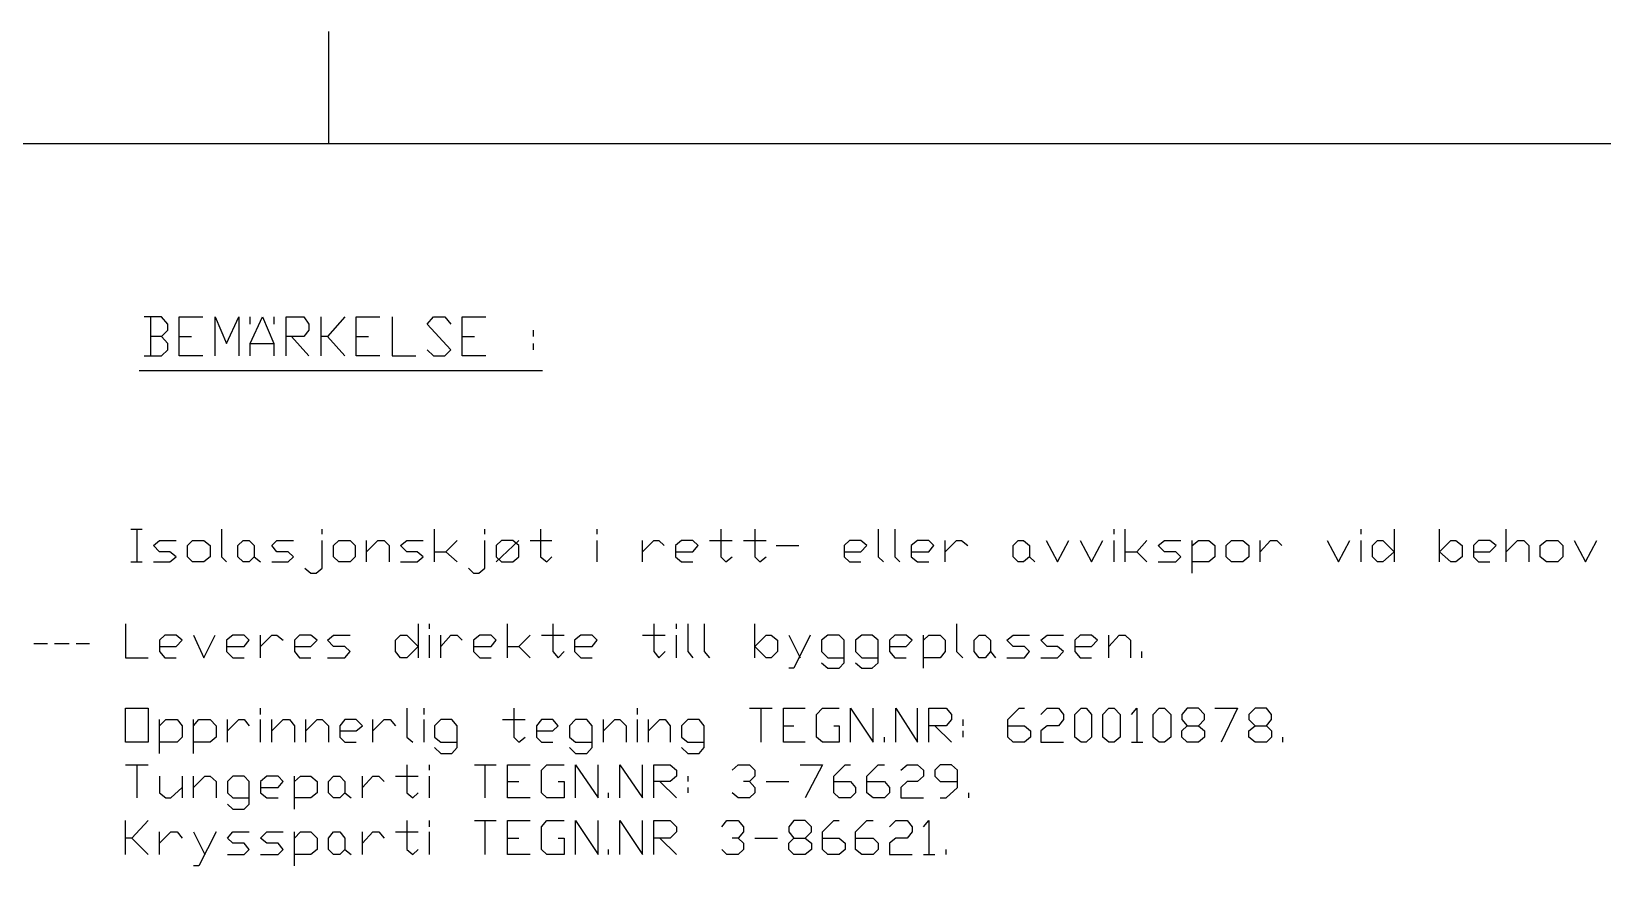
# Model space of a CAD drawing. Header units: millimetres. Extents: x -45 to 90, y -17 to 16.
# Drawn here: x 72.99 to 79.99, y 4.4 to 8.14 of the extents above; entities that cross this region are included whole.
import ezdxf

# ---------------------------------------------------------------- set-up
doc = ezdxf.new("R2010")
doc.units = ezdxf.units.MM
doc.layers.add('PDF_Geometry', color=7, linetype='Continuous')

msp = doc.modelspace()

# ---------------------------------------------------------------- linework, layer by layer
at = {"layer": 'PDF_Geometry', "lineweight": 25}
for points in [[(74.3132, 8.1368), (74.3132, 7.6371)], [(73.5705, 6.7799), (73.598, 6.8074), (73.598, 6.8349), (73.5705, 6.867), (73.4926, 6.867)], [(73.5201, 6.867), (73.5201, 6.6928)], [(73.7539, 6.6928), (73.6485, 6.6928), (73.6485, 6.867), (73.7539, 6.867)], [(73.8089, 6.6928), (73.8089, 6.867), (73.8593, 6.7478), (73.9143, 6.867), (73.9143, 6.6928)], [(73.9646, 6.6928), (73.9646, 6.7478), (74.0198, 6.867), (74.0702, 6.7478), (74.0702, 6.6928)], [(73.9646, 6.8349), (73.9646, 6.867)], [(74.0702, 6.867), (74.0702, 6.8349)], [(74.1252, 6.6928), (74.1252, 6.867), (74.2031, 6.867), (74.2261, 6.8349), (74.2261, 6.8074), (74.2031, 6.7799), (74.1252, 6.7799)], [(74.2811, 6.6928), (74.2811, 6.867)], [(74.3865, 6.867), (74.3084, 6.7799), (74.2811, 6.7799)], [(74.5424, 6.6928), (74.4369, 6.6928), (74.4369, 6.867), (74.5424, 6.867)], [(74.5974, 6.867), (74.5974, 6.6928), (74.7028, 6.6928)], [(74.7532, 6.7203), (74.7807, 6.6928), (74.8312, 6.6928), (74.8587, 6.7203), (74.7532, 6.8349), (74.7807, 6.867), (74.8312, 6.867), (74.8587, 6.8349)], [(75.0145, 6.6928), (74.9091, 6.6928), (74.9091, 6.867), (75.0145, 6.867)], [(75.2252, 6.8074), (75.2252, 6.7799)], [(73.4926, 6.6928), (73.5705, 6.6928), (73.598, 6.7203), (73.598, 6.7478), (73.5705, 6.7799), (73.5201, 6.7799)], [(73.6485, 6.7799), (73.7035, 6.7799)], [(73.9646, 6.7478), (74.0702, 6.7478)], [(74.1481, 6.7799), (74.2261, 6.6928)], [(74.3084, 6.7799), (74.3865, 6.6928)], [(74.4369, 6.7799), (74.4919, 6.7799)], [(74.9091, 6.7799), (74.9641, 6.7799)], [(75.2252, 6.7478), (75.2252, 6.7203)], [(73.4697, 6.6286), (75.2667, 6.6286)], [(73.433, 5.9227), (73.4834, 5.9227)], [(73.4605, 5.9227), (73.4605, 5.776)], [(73.8364, 5.9227), (73.8364, 5.7989), (73.8593, 5.776)], [(74.2857, 5.8998), (74.2857, 5.9227)], [(74.7853, 5.776), (74.7853, 5.9227)], [(75.0099, 5.8998), (75.0099, 5.9227)], [(75.2575, 5.9227), (75.2575, 5.7989), (75.285, 5.776), (75.3079, 5.7989)], [(75.5096, 5.8998), (75.5096, 5.9227)], [(76.0597, 5.9227), (76.0597, 5.7989), (76.0826, 5.776), (76.1101, 5.7989)], [(76.211, 5.9227), (76.211, 5.7989), (76.2339, 5.776), (76.2614, 5.7989)], [(76.7611, 5.9227), (76.7611, 5.7989), (76.784, 5.776)], [(76.8344, 5.9227), (76.8344, 5.7989), (76.8573, 5.776)], [(77.8108, 5.8998), (77.8108, 5.9227)], [(77.8611, 5.776), (77.8611, 5.9227)], [(78.911, 5.8998), (78.911, 5.9227)], [(79.0577, 5.9227), (79.0577, 5.776)], [(79.2594, 5.776), (79.2594, 5.9227)], [(79.5574, 5.776), (79.5574, 5.9227)], [(73.5339, 5.776), (73.6072, 5.776), (73.6347, 5.7989), (73.6072, 5.8218), (73.5614, 5.8218), (73.5339, 5.8493), (73.5614, 5.8723), (73.6347, 5.8723)], [(74.061, 5.776), (74.1344, 5.776), (74.1573, 5.7989), (74.1344, 5.8218), (74.0839, 5.8218), (74.061, 5.8493), (74.0839, 5.8723), (74.1573, 5.8723)], [(74.2077, 5.7485), (74.2352, 5.7256), (74.2581, 5.7256), (74.2857, 5.7485), (74.2857, 5.8723)], [(74.4828, 5.776), (74.4828, 5.8723)], [(74.4828, 5.8218), (74.5332, 5.8723), (74.5607, 5.8723), (74.5836, 5.8493), (74.5836, 5.776)], [(74.634, 5.776), (74.7074, 5.776), (74.7349, 5.7989), (74.7074, 5.8218), (74.6615, 5.8218), (74.634, 5.8493), (74.6615, 5.8723), (74.7349, 5.8723)], [(74.7853, 5.8218), (74.8357, 5.8218), (74.8862, 5.8723)], [(74.8357, 5.8218), (74.8862, 5.776)], [(74.9366, 5.7485), (74.9595, 5.7256), (74.9824, 5.7256), (75.0099, 5.7485), (75.0099, 5.8723)], [(75.0604, 5.776), (75.1612, 5.8723)], [(75.2116, 5.8723), (75.3079, 5.8723)], [(75.5096, 5.776), (75.5096, 5.8723)], [(75.7113, 5.776), (75.7113, 5.8723)], [(75.7113, 5.8218), (75.7617, 5.8723), (75.7847, 5.8723), (75.8076, 5.8493)], [(75.858, 5.8218), (75.9359, 5.8218), (75.9589, 5.8493), (75.9359, 5.8723), (75.8855, 5.8723), (75.858, 5.8493), (75.858, 5.7989), (75.8855, 5.776), (75.9359, 5.776)], [(76.0093, 5.8723), (76.1101, 5.8723)], [(76.1606, 5.8723), (76.2614, 5.8723)], [(76.3072, 5.8493), (76.4081, 5.8493)], [(76.6098, 5.8218), (76.6831, 5.8218), (76.7106, 5.8493), (76.6831, 5.8723), (76.6327, 5.8723), (76.6098, 5.8493), (76.6098, 5.7989), (76.6327, 5.776), (76.6831, 5.776)], [(76.9078, 5.8218), (76.9857, 5.8218), (77.0086, 5.8493), (76.9857, 5.8723), (76.9353, 5.8723), (76.9078, 5.8493), (76.9078, 5.7989), (76.9353, 5.776), (76.9857, 5.776)], [(77.0589, 5.776), (77.0589, 5.8723)], [(77.0589, 5.8218), (77.1095, 5.8723), (77.1324, 5.8723), (77.1599, 5.8493)], [(77.5083, 5.8723), (77.5587, 5.776), (77.6091, 5.8723)], [(77.6596, 5.8723), (77.71, 5.776), (77.7604, 5.8723)], [(77.8108, 5.776), (77.8108, 5.8723)], [(77.8611, 5.8218), (77.9117, 5.8218), (77.9575, 5.8723)], [(77.9117, 5.8218), (77.9575, 5.776)], [(78.008, 5.776), (78.0859, 5.776), (78.1088, 5.7989), (78.0859, 5.8218), (78.0355, 5.8218), (78.008, 5.8493), (78.0355, 5.8723), (78.1088, 5.8723)], [(78.1592, 5.7256), (78.1592, 5.8723)], [(78.1592, 5.8493), (78.1867, 5.8723), (78.2326, 5.8723), (78.2601, 5.8493), (78.2601, 5.7989), (78.2326, 5.776), (78.1592, 5.776)], [(78.4618, 5.776), (78.4618, 5.8723)], [(78.4618, 5.8218), (78.5076, 5.8723), (78.5351, 5.8723), (78.558, 5.8493)], [(78.7598, 5.8723), (78.8102, 5.776), (78.8606, 5.8723)], [(78.911, 5.776), (78.911, 5.8723)], [(79.4107, 5.8218), (79.484, 5.8218), (79.5115, 5.8493), (79.484, 5.8723), (79.4336, 5.8723), (79.4107, 5.8493), (79.4107, 5.7989), (79.4336, 5.776), (79.484, 5.776)], [(79.5574, 5.8218), (79.6078, 5.8723), (79.6353, 5.8723), (79.6582, 5.8493), (79.6582, 5.776)], [(79.8599, 5.8723), (79.9104, 5.776), (79.9608, 5.8723)], [(73.433, 5.776), (73.4834, 5.776)], [(73.9831, 5.7989), (74.0106, 5.776)], [(77.4349, 5.7989), (77.4579, 5.776)], [(73.4101, 5.5009), (73.4101, 5.3497), (73.5109, 5.3497)], [(74.712, 5.5009), (74.712, 5.3497)], [(74.7624, 5.478), (74.7624, 5.5009)], [(75.1106, 5.3497), (75.1106, 5.5009)], [(75.3125, 5.5009), (75.3125, 5.3772), (75.3354, 5.3497), (75.3629, 5.3772)], [(75.7617, 5.5009), (75.7617, 5.3772), (75.7847, 5.3497), (75.8122, 5.3772)], [(75.8626, 5.478), (75.8626, 5.5009)], [(75.9128, 5.5009), (75.9128, 5.3772), (75.9359, 5.3497)], [(75.9864, 5.5009), (75.9864, 5.3772), (76.0093, 5.3497)], [(76.211, 5.3497), (76.211, 5.5009)], [(77.1095, 5.5009), (77.1095, 5.3772), (77.137, 5.3497)], [(73.0021, 5.4138), (73.0617, 5.4138)], [(73.0938, 5.4138), (73.158, 5.4138)], [(73.19, 5.4138), (73.2496, 5.4138)], [(73.5614, 5.4001), (73.6347, 5.4001), (73.6622, 5.4276), (73.6347, 5.4505), (73.5843, 5.4505), (73.5614, 5.4276), (73.5614, 5.3772), (73.5843, 5.3497), (73.6347, 5.3497)], [(73.7126, 5.4505), (73.7585, 5.3497), (73.8089, 5.4505)], [(73.8593, 5.4001), (73.9373, 5.4001), (73.9602, 5.4276), (73.9373, 5.4505), (73.8868, 5.4505), (73.8593, 5.4276), (73.8593, 5.3772), (73.8868, 5.3497), (73.9373, 5.3497)], [(74.0106, 5.3497), (74.0106, 5.4505)], [(74.0106, 5.4001), (74.061, 5.4505), (74.0839, 5.4505), (74.1115, 5.4276)], [(74.1619, 5.4001), (74.2352, 5.4001), (74.2627, 5.4276), (74.2352, 5.4505), (74.1848, 5.4505), (74.1619, 5.4276), (74.1619, 5.3772), (74.1848, 5.3497), (74.2352, 5.3497)], [(74.3084, 5.3497), (74.3865, 5.3497), (74.4094, 5.3772), (74.3865, 5.4001), (74.3361, 5.4001), (74.3084, 5.4276), (74.3361, 5.4505), (74.4094, 5.4505)], [(74.7624, 5.3497), (74.7624, 5.4505)], [(74.8128, 5.3497), (74.8128, 5.4505)], [(74.8128, 5.4001), (74.8587, 5.4505), (74.8862, 5.4505), (74.9091, 5.4276)], [(74.9595, 5.4001), (75.0374, 5.4001), (75.0604, 5.4276), (75.0374, 5.4505), (74.987, 5.4505), (74.9595, 5.4276), (74.9595, 5.3772), (74.987, 5.3497), (75.0374, 5.3497)], [(75.1106, 5.4001), (75.1612, 5.4001), (75.2116, 5.4505)], [(75.1612, 5.4001), (75.2116, 5.3497)], [(75.2621, 5.4505), (75.3629, 5.4505)], [(75.4088, 5.4001), (75.4867, 5.4001), (75.5096, 5.4276), (75.4867, 5.4505), (75.4363, 5.4505), (75.4088, 5.4276), (75.4088, 5.3772), (75.4363, 5.3497), (75.4867, 5.3497)], [(75.7113, 5.4505), (75.8122, 5.4505)], [(75.8626, 5.3497), (75.8626, 5.4505)], [(76.3623, 5.4505), (76.4127, 5.3497)], [(76.4585, 5.4505), (76.3852, 5.3038), (76.3623, 5.3038)], [(76.5089, 5.3267), (76.5365, 5.3038), (76.5869, 5.3038), (76.6098, 5.3267), (76.6098, 5.4276), (76.5869, 5.4505), (76.5365, 5.4505), (76.5089, 5.4276), (76.5089, 5.3772), (76.5365, 5.3497), (76.6098, 5.3497)], [(76.6602, 5.3267), (76.6877, 5.3038), (76.7336, 5.3038), (76.7611, 5.3267), (76.7611, 5.4276), (76.7336, 5.4505), (76.6877, 5.4505), (76.6602, 5.4276), (76.6602, 5.3772), (76.6877, 5.3497), (76.7611, 5.3497)], [(76.8115, 5.4001), (76.8848, 5.4001), (76.9124, 5.4276), (76.8848, 5.4505), (76.8344, 5.4505), (76.8115, 5.4276), (76.8115, 5.3772), (76.8344, 5.3497), (76.8848, 5.3497)], [(76.9628, 5.3038), (76.9628, 5.4505)], [(76.9628, 5.4276), (76.9857, 5.4505), (77.0361, 5.4505), (77.0589, 5.4276), (77.0589, 5.3772), (77.0361, 5.3497), (76.9628, 5.3497)], [(77.3341, 5.3497), (77.412, 5.3497), (77.4349, 5.3772), (77.412, 5.4001), (77.3616, 5.4001), (77.3341, 5.4276), (77.3616, 5.4505), (77.4349, 5.4505)], [(77.4854, 5.3497), (77.5587, 5.3497), (77.5862, 5.3772), (77.5587, 5.4001), (77.5129, 5.4001), (77.4854, 5.4276), (77.5129, 5.4505), (77.5862, 5.4505)], [(77.6366, 5.4001), (77.71, 5.4001), (77.7375, 5.4276), (77.71, 5.4505), (77.6596, 5.4505), (77.6366, 5.4276), (77.6366, 5.3772), (77.6596, 5.3497), (77.71, 5.3497)], [(77.7879, 5.3497), (77.7879, 5.4505)], [(77.7879, 5.4001), (77.8338, 5.4505), (77.8611, 5.4505), (77.8842, 5.4276), (77.8842, 5.3497)], [(77.2607, 5.3772), (77.2837, 5.3497)], [(77.9346, 5.3497), (77.9346, 5.3772)], [(74.0106, 5.0975), (74.0106, 5.125)], [(74.6615, 5.125), (74.6615, 4.9967), (74.6891, 4.9738)], [(74.7395, 5.0975), (74.7395, 5.125)], [(75.1383, 5.125), (75.1383, 4.9967), (75.1612, 4.9738), (75.1887, 4.9967)], [(75.6884, 5.0975), (75.6884, 5.125)], [(76.1881, 5.125), (76.2889, 5.125)], [(76.2385, 5.125), (76.2385, 4.9738)], [(76.4356, 4.9738), (76.3393, 4.9738), (76.3393, 5.125), (76.4356, 5.125)], [(76.564, 5.0471), (76.5869, 5.0471), (76.5869, 4.9738), (76.5135, 4.9738), (76.4858, 4.9967), (76.4858, 5.0975), (76.5135, 5.125), (76.5869, 5.125)], [(76.6373, 4.9738), (76.6373, 5.125), (76.7382, 4.9738), (76.7382, 5.125)], [(76.839, 4.9738), (76.839, 5.125), (76.9353, 4.9738), (76.9353, 5.125)], [(76.9857, 4.9738), (76.9857, 5.125), (77.0636, 5.125), (77.0865, 5.0975), (77.0865, 5.0746), (77.0636, 5.0471), (76.9857, 5.0471)], [(77.3387, 5.0471), (77.412, 5.0471), (77.4395, 5.0242), (77.4395, 4.9967), (77.412, 4.9738), (77.3616, 4.9738), (77.3387, 4.9967), (77.3387, 5.0746), (77.3891, 5.125), (77.412, 5.125)], [(77.4854, 5.0975), (77.5129, 5.125), (77.5633, 5.125), (77.5862, 5.0975), (77.5862, 5.0746), (77.5633, 5.0471), (77.5129, 5.0471), (77.4854, 5.0242), (77.4854, 4.9738), (77.5862, 4.9738)], [(77.8888, 5.0975), (77.9117, 5.125), (77.9117, 4.9738)], [(78.1867, 5.0471), (78.2142, 5.0242), (78.2142, 4.9967), (78.1867, 4.9738), (78.1363, 4.9738), (78.1134, 4.9967), (78.1134, 5.0242), (78.1363, 5.0471), (78.1867, 5.0471), (78.2142, 5.0746), (78.2142, 5.0975), (78.1867, 5.125), (78.1363, 5.125), (78.1134, 5.0975), (78.1134, 5.0746), (78.1363, 5.0471)], [(78.2601, 5.125), (78.3609, 5.125), (78.2876, 4.9738)], [(78.4893, 5.0471), (78.5122, 5.0242), (78.5122, 4.9967), (78.4893, 4.9738), (78.4389, 4.9738), (78.4114, 4.9967), (78.4114, 5.0242), (78.4389, 5.0471), (78.4893, 5.0471), (78.5122, 5.0746), (78.5122, 5.0975), (78.4893, 5.125), (78.4389, 5.125), (78.4114, 5.0975), (78.4114, 5.0746), (78.4389, 5.0471)], [(73.5614, 4.9233), (73.5614, 5.0746)], [(73.5614, 5.0471), (73.5889, 5.0746), (73.6393, 5.0746), (73.6622, 5.0471), (73.6622, 4.9967), (73.6393, 4.9738), (73.5614, 4.9738)], [(73.7126, 4.9233), (73.7126, 5.0746)], [(73.7126, 5.0471), (73.7354, 5.0746), (73.786, 5.0746), (73.8135, 5.0471), (73.8135, 4.9967), (73.786, 4.9738), (73.7126, 4.9738)], [(73.8639, 4.9738), (73.8639, 5.0746)], [(73.8639, 5.0242), (73.9143, 5.0746), (73.9373, 5.0746), (73.9602, 5.0471)], [(74.0106, 4.9738), (74.0106, 5.0746)], [(74.061, 4.9738), (74.061, 5.0746)], [(74.061, 5.0242), (74.1115, 5.0746), (74.139, 5.0746), (74.1619, 5.0471), (74.1619, 4.9738)], [(74.2123, 4.9738), (74.2123, 5.0746)], [(74.2123, 5.0242), (74.2627, 5.0746), (74.2857, 5.0746), (74.3132, 5.0471), (74.3132, 4.9738)], [(74.3636, 5.0242), (74.4369, 5.0242), (74.4644, 5.0471), (74.4369, 5.0746), (74.3865, 5.0746), (74.3636, 5.0471), (74.3636, 4.9967), (74.3865, 4.9738), (74.4369, 4.9738)], [(74.5103, 4.9738), (74.5103, 5.0746)], [(74.5103, 5.0242), (74.5607, 5.0746), (74.5882, 5.0746), (74.6111, 5.0471)], [(74.7395, 4.9738), (74.7395, 5.0746)], [(74.7853, 4.951), (74.8128, 4.9233), (74.8632, 4.9233), (74.8862, 4.951), (74.8862, 5.0471), (74.8632, 5.0746), (74.8128, 5.0746), (74.7853, 5.0471), (74.7853, 4.9967), (74.8128, 4.9738), (74.8862, 4.9738)], [(75.0879, 5.0746), (75.1887, 5.0746)], [(75.2391, 5.0242), (75.3125, 5.0242), (75.3354, 5.0471), (75.3125, 5.0746), (75.2621, 5.0746), (75.2391, 5.0471), (75.2391, 4.9967), (75.2621, 4.9738), (75.3125, 4.9738)], [(75.3858, 4.951), (75.4133, 4.9233), (75.4638, 4.9233), (75.4867, 4.951), (75.4867, 5.0471), (75.4638, 5.0746), (75.4133, 5.0746), (75.3858, 5.0471), (75.3858, 4.9967), (75.4133, 4.9738), (75.4867, 4.9738)], [(75.5371, 4.9738), (75.5371, 5.0746)], [(75.5371, 5.0242), (75.5875, 5.0746), (75.6105, 5.0746), (75.638, 5.0471), (75.638, 4.9738)], [(75.6884, 4.9738), (75.6884, 5.0746)], [(75.7388, 4.9738), (75.7388, 5.0746)], [(75.7388, 5.0242), (75.7892, 5.0746), (75.8122, 5.0746), (75.8351, 5.0471), (75.8351, 4.9738)], [(75.8855, 4.951), (75.9128, 4.9233), (75.9634, 4.9233), (75.9864, 4.951), (75.9864, 5.0471), (75.9634, 5.0746), (75.9128, 5.0746), (75.8855, 5.0471), (75.8855, 4.9967), (75.9128, 4.9738), (75.9864, 4.9738)], [(76.3393, 5.0471), (76.3852, 5.0471)], [(77.0132, 5.0471), (77.0865, 4.9738)], [(77.137, 5.0746), (77.137, 5.0471)], [(76.7886, 4.9738), (76.7886, 4.9967)], [(77.137, 5.0242), (77.137, 4.9967)], [(77.8888, 4.9738), (77.9392, 4.9738)], [(78.5626, 4.9738), (78.5626, 4.9967)], [(73.4101, 4.8729), (73.5109, 4.8729)], [(73.4605, 4.8729), (73.4605, 4.7262)], [(74.6615, 4.8729), (74.6615, 4.7491), (74.6891, 4.7262), (74.712, 4.7491)], [(74.7624, 4.85), (74.7624, 4.8729)], [(74.9641, 4.8729), (75.0604, 4.8729)], [(75.0099, 4.8729), (75.0099, 4.7262)], [(75.2116, 4.7262), (75.1106, 4.7262), (75.1106, 4.8729), (75.2116, 4.8729)], [(75.3354, 4.7996), (75.3629, 4.7996), (75.3629, 4.7262), (75.285, 4.7262), (75.2621, 4.7491), (75.2621, 4.85), (75.285, 4.8729), (75.3629, 4.8729)], [(75.4133, 4.7262), (75.4133, 4.8729), (75.5142, 4.7262), (75.5142, 4.8729)], [(75.6105, 4.7262), (75.6105, 4.8729), (75.7113, 4.7262), (75.7113, 4.8729)], [(75.7617, 4.7262), (75.7617, 4.8729), (75.8351, 4.8729), (75.8626, 4.85), (75.8626, 4.8225), (75.8351, 4.7996), (75.7617, 4.7996)], [(76.1101, 4.85), (76.1376, 4.8729), (76.1881, 4.8729), (76.211, 4.85), (76.211, 4.8225), (76.1881, 4.7996), (76.1606, 4.7996)], [(76.4127, 4.8729), (76.5135, 4.8729), (76.4356, 4.7262)], [(76.564, 4.7996), (76.6373, 4.7996), (76.6602, 4.7721), (76.6602, 4.7491), (76.6373, 4.7262), (76.5869, 4.7262), (76.564, 4.7491), (76.564, 4.8225), (76.6144, 4.8729), (76.6373, 4.8729)], [(76.7106, 4.7996), (76.7886, 4.7996), (76.8115, 4.7721), (76.8115, 4.7491), (76.7886, 4.7262), (76.7382, 4.7262), (76.7106, 4.7491), (76.7106, 4.8225), (76.7611, 4.8729), (76.7886, 4.8729)], [(76.8619, 4.85), (76.8894, 4.8729), (76.9353, 4.8729), (76.9628, 4.85), (76.9628, 4.8225), (76.9353, 4.7996), (76.8894, 4.7996), (76.8619, 4.7721), (76.8619, 4.7262), (76.9628, 4.7262)], [(77.0361, 4.7262), (77.0636, 4.7262), (77.1141, 4.7721), (77.1141, 4.85), (77.0865, 4.8729), (77.0361, 4.8729), (77.0132, 4.85), (77.0132, 4.8225), (77.0361, 4.7996), (77.1141, 4.7996)], [(73.5614, 4.8225), (73.5614, 4.7491), (73.5889, 4.7262), (73.6118, 4.7262), (73.6622, 4.7721)], [(73.6622, 4.8225), (73.6622, 4.7262)], [(73.7126, 4.7262), (73.7126, 4.8225)], [(73.7126, 4.7721), (73.7631, 4.8225), (73.786, 4.8225), (73.8135, 4.7996), (73.8135, 4.7262)], [(73.8639, 4.6987), (73.8868, 4.6758), (73.9373, 4.6758), (73.9602, 4.6987), (73.9602, 4.7996), (73.9373, 4.8225), (73.8868, 4.8225), (73.8639, 4.7996), (73.8639, 4.7491), (73.8868, 4.7262), (73.9602, 4.7262)], [(74.0106, 4.7721), (74.0885, 4.7721), (74.1115, 4.7996), (74.0885, 4.8225), (74.0381, 4.8225), (74.0106, 4.7996), (74.0106, 4.7491), (74.0381, 4.7262), (74.0885, 4.7262)], [(74.1619, 4.6758), (74.1619, 4.8225)], [(74.1619, 4.7996), (74.1894, 4.8225), (74.2352, 4.8225), (74.2627, 4.7996), (74.2627, 4.7491), (74.2352, 4.7262), (74.1619, 4.7262)], [(74.4644, 4.7262), (74.4644, 4.8225)], [(74.4644, 4.7721), (74.5103, 4.8225), (74.5376, 4.8225), (74.5607, 4.7996)], [(74.6111, 4.8225), (74.712, 4.8225)], [(74.7624, 4.7262), (74.7624, 4.8225)], [(75.1106, 4.7996), (75.1612, 4.7996)], [(75.7892, 4.7996), (75.8626, 4.7262)], [(75.9128, 4.8225), (75.9128, 4.7996)], [(75.9128, 4.7721), (75.9128, 4.7491)], [(76.1881, 4.7996), (76.211, 4.7721), (76.211, 4.7491), (76.1881, 4.7262), (76.1376, 4.7262), (76.1101, 4.7491)], [(76.2614, 4.7996), (76.3623, 4.7996)], [(74.3865, 4.7491), (74.414, 4.7262)], [(75.56, 4.7262), (75.56, 4.7491)], [(77.1645, 4.7262), (77.1645, 4.7491)], [(73.4101, 4.4741), (73.4101, 4.6254)], [(73.5109, 4.6254), (73.4376, 4.5474), (73.4101, 4.5474)], [(74.6615, 4.6254), (74.6615, 4.497), (74.6891, 4.4741), (74.712, 4.497)], [(74.7624, 4.5979), (74.7624, 4.6254)], [(74.9641, 4.6254), (75.0604, 4.6254)], [(75.0099, 4.6254), (75.0099, 4.4741)], [(75.2116, 4.4741), (75.1106, 4.4741), (75.1106, 4.6254), (75.2116, 4.6254)], [(75.3354, 4.5474), (75.3629, 4.5474), (75.3629, 4.4741), (75.285, 4.4741), (75.2621, 4.497), (75.2621, 4.5979), (75.285, 4.6254), (75.3629, 4.6254)], [(75.4133, 4.4741), (75.4133, 4.6254), (75.5142, 4.4741), (75.5142, 4.6254)], [(75.6105, 4.4741), (75.6105, 4.6254), (75.7113, 4.4741), (75.7113, 4.6254)], [(75.7617, 4.4741), (75.7617, 4.6254), (75.8351, 4.6254), (75.8626, 4.5979), (75.8626, 4.575), (75.8351, 4.5474), (75.7617, 4.5474)], [(76.0643, 4.5979), (76.0872, 4.6254), (76.1376, 4.6254), (76.1606, 4.5979), (76.1606, 4.575), (76.1376, 4.5474), (76.1101, 4.5474)], [(76.4356, 4.5474), (76.4631, 4.5245), (76.4631, 4.497), (76.4356, 4.4741), (76.3852, 4.4741), (76.3623, 4.497), (76.3623, 4.5245), (76.3852, 4.5474), (76.4356, 4.5474), (76.4631, 4.575), (76.4631, 4.5979), (76.4356, 4.6254), (76.3852, 4.6254), (76.3623, 4.5979), (76.3623, 4.575), (76.3852, 4.5474)], [(76.5135, 4.5474), (76.5869, 4.5474), (76.6144, 4.5245), (76.6144, 4.497), (76.5869, 4.4741), (76.5365, 4.4741), (76.5135, 4.497), (76.5135, 4.575), (76.564, 4.6254), (76.5869, 4.6254)], [(76.6602, 4.5474), (76.7382, 4.5474), (76.7611, 4.5245), (76.7611, 4.497), (76.7382, 4.4741), (76.6877, 4.4741), (76.6602, 4.497), (76.6602, 4.575), (76.7106, 4.6254), (76.7382, 4.6254)], [(76.8115, 4.5979), (76.839, 4.6254), (76.8894, 4.6254), (76.9124, 4.5979), (76.9124, 4.575), (76.8894, 4.5474), (76.839, 4.5474), (76.8115, 4.5245), (76.8115, 4.4741), (76.9124, 4.4741)], [(76.9628, 4.5979), (76.9857, 4.6254), (76.9857, 4.4741)], [(73.4376, 4.5474), (73.5109, 4.4741)], [(73.5614, 4.4741), (73.5614, 4.575)], [(73.5614, 4.5245), (73.6118, 4.575), (73.6393, 4.575), (73.6622, 4.5474)], [(73.7126, 4.575), (73.7631, 4.4741)], [(73.8135, 4.575), (73.7354, 4.4237), (73.7126, 4.4237)], [(73.8639, 4.4741), (73.9373, 4.4741), (73.9602, 4.497), (73.9373, 4.5245), (73.8868, 4.5245), (73.8639, 4.5474), (73.8868, 4.575), (73.9602, 4.575)], [(74.0106, 4.4741), (74.0885, 4.4741), (74.1115, 4.497), (74.0885, 4.5245), (74.0381, 4.5245), (74.0106, 4.5474), (74.0381, 4.575), (74.1115, 4.575)], [(74.1619, 4.4237), (74.1619, 4.575)], [(74.1619, 4.5474), (74.1894, 4.575), (74.2352, 4.575), (74.2627, 4.5474), (74.2627, 4.497), (74.2352, 4.4741), (74.1619, 4.4741)], [(74.4644, 4.4741), (74.4644, 4.575)], [(74.4644, 4.5245), (74.5103, 4.575), (74.5376, 4.575), (74.5607, 4.5474)], [(74.6111, 4.575), (74.712, 4.575)], [(74.7624, 4.4741), (74.7624, 4.575)], [(75.1106, 4.5474), (75.1612, 4.5474)], [(75.7892, 4.5474), (75.8626, 4.4741)], [(76.1376, 4.5474), (76.1606, 4.5245), (76.1606, 4.497), (76.1376, 4.4741), (76.0872, 4.4741), (76.0643, 4.497)], [(76.211, 4.5474), (76.3118, 4.5474)], [(74.3865, 4.497), (74.414, 4.4741)], [(75.56, 4.4741), (75.56, 4.497)], [(77.0636, 4.4741), (77.0636, 4.497)], [(76.9628, 4.4741), (77.0132, 4.4741)]]:
    msp.add_lwpolyline(points, dxfattribs=at)
for points in [[(-44.1267, 7.6371), (-44.1267, -6.2069), (89.3766, -6.2069), (89.3766, 7.6371)], [(73.7585, 5.776), (73.7081, 5.776), (73.6851, 5.7989), (73.6851, 5.8493), (73.7081, 5.8723), (73.7585, 5.8723), (73.786, 5.8493), (73.786, 5.7989)], [(73.9602, 5.776), (73.9327, 5.776), (73.9098, 5.7989), (73.9098, 5.8493), (73.9327, 5.8723), (73.9602, 5.8723), (73.9831, 5.8493), (73.9831, 5.7989)], [(74.4094, 5.776), (74.359, 5.776), (74.3361, 5.7989), (74.3361, 5.8493), (74.359, 5.8723), (74.4094, 5.8723), (74.4323, 5.8493), (74.4323, 5.7989)], [(75.0833, 5.776), (75.1337, 5.776), (75.1612, 5.7989), (75.1612, 5.8493), (75.1337, 5.8723), (75.0833, 5.8723), (75.0604, 5.8493), (75.0604, 5.7989)], [(77.4074, 5.776), (77.3845, 5.776), (77.3616, 5.7989), (77.3616, 5.8493), (77.3845, 5.8723), (77.4074, 5.8723), (77.4349, 5.8493), (77.4349, 5.7989)], [(78.3839, 5.776), (78.3334, 5.776), (78.3105, 5.7989), (78.3105, 5.8493), (78.3334, 5.8723), (78.3839, 5.8723), (78.4114, 5.8493), (78.4114, 5.7989)], [(79.0577, 5.8218), (79.0071, 5.776), (78.9844, 5.776), (78.9615, 5.7989), (78.9615, 5.8493), (78.9844, 5.8723), (79.0071, 5.8723)], [(79.2594, 5.8218), (79.3098, 5.8723), (79.3328, 5.8723), (79.3603, 5.8493), (79.3603, 5.7989), (79.3328, 5.776), (79.3098, 5.776)], [(79.7866, 5.776), (79.7362, 5.776), (79.7087, 5.7989), (79.7087, 5.8493), (79.7362, 5.8723), (79.7866, 5.8723), (79.8093, 5.8493), (79.8093, 5.7989)], [(74.712, 5.4001), (74.6615, 5.3497), (74.634, 5.3497), (74.6111, 5.3772), (74.6111, 5.4276), (74.634, 5.4505), (74.6615, 5.4505)], [(76.211, 5.4001), (76.2614, 5.4505), (76.2843, 5.4505), (76.3118, 5.4276), (76.3118, 5.3772), (76.2843, 5.3497), (76.2614, 5.3497)], [(77.2378, 5.3497), (77.2103, 5.3497), (77.1874, 5.3772), (77.1874, 5.4276), (77.2103, 5.4505), (77.2378, 5.4505), (77.2607, 5.4276), (77.2607, 5.3772)], [(73.4101, 4.9738), (73.4101, 5.125), (73.5109, 5.125), (73.5109, 4.9738)], [(77.6641, 4.9738), (77.6366, 4.9967), (77.6366, 5.0975), (77.6641, 5.125), (77.6871, 5.125), (77.71, 5.0975), (77.71, 4.9967), (77.6871, 4.9738)], [(77.7879, 4.9738), (77.7604, 4.9967), (77.7604, 5.0975), (77.7879, 5.125), (77.8108, 5.125), (77.8383, 5.0975), (77.8383, 4.9967), (77.8108, 4.9738)], [(78.0125, 4.9738), (77.985, 4.9967), (77.985, 5.0975), (78.0125, 5.125), (78.0355, 5.125), (78.063, 5.0975), (78.063, 4.9967), (78.0355, 4.9738)], [(74.3636, 4.7262), (74.3361, 4.7262), (74.3132, 4.7491), (74.3132, 4.7996), (74.3361, 4.8225), (74.3636, 4.8225), (74.3865, 4.7996), (74.3865, 4.7491)], [(74.3636, 4.4741), (74.3361, 4.4741), (74.3132, 4.497), (74.3132, 4.5474), (74.3361, 4.575), (74.3636, 4.575), (74.3865, 4.5474), (74.3865, 4.497)]]:
    msp.add_lwpolyline(points, close=True, dxfattribs=at)

doc.saveas('drawing.dxf')
